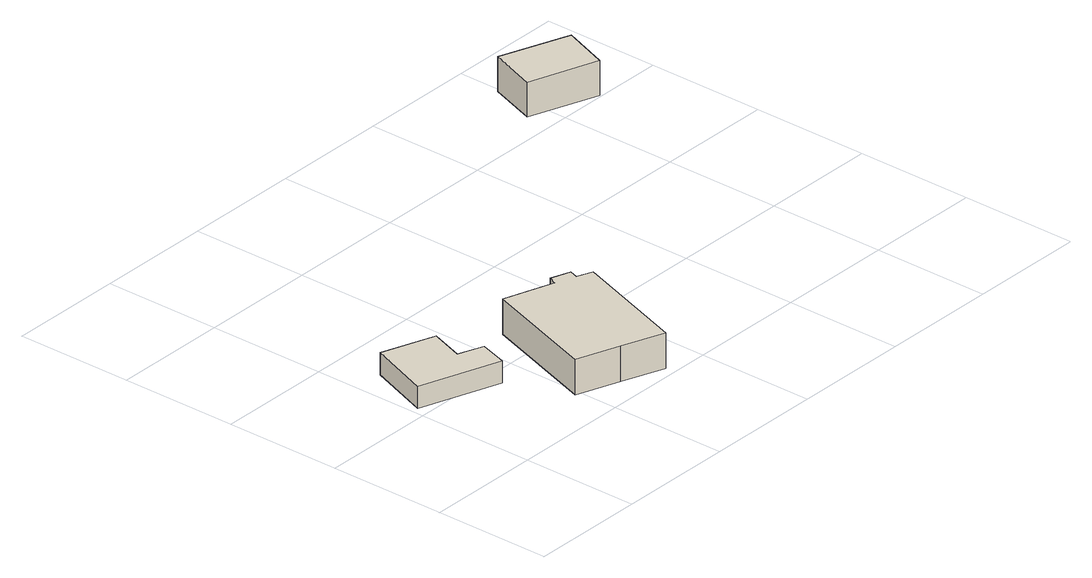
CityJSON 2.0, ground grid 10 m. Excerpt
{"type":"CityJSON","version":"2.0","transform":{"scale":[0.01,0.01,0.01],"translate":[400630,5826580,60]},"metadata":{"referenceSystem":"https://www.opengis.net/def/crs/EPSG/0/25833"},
"CityObjects":{
"building1":{"type":"Building","attributes":{"Gemeindeschluessel":"11000011","BezugspunktDach":"2200","function":"31001_1010","measuredHeight":1.89,"storeysAboveGround":1},"address":[{"country":"Germany","locality":"Berlin","thoroughfareNumber":"48 (1)","thoroughfareName":"Am Ahornweg"}],"geometry":[{"type":"Solid","lod":"1","boundaries":[[[[0,1,2,3,4,5]],[[6,7,8,9,10,11]],[[6,11,5,4]],[[7,6,4,3]],[[8,7,3,2]],[[9,8,2,1]],[[10,9,1,0]],[[11,10,0,5]]]]}]},
"building2":{"type":"Building","attributes":{"Gemeindeschluessel":"11000011","BezugspunktDach":"2200","function":"31001_1010","measuredHeight":3.83,"storeysAboveGround":1},"address":[{"country":"Germany","locality":"Berlin","thoroughfareNumber":"48","thoroughfareName":"Am Ahornweg"}],"geometry":[{"type":"Solid","lod":"1","boundaries":[[[[12,13,14,15,16,17,18,19,20,21]],[[22,23,24,25,26,27,28,29,30,31]],[[22,31,21,20]],[[23,22,20,19]],[[24,23,19,18]],[[25,24,18,17]],[[26,25,17,16]],[[27,26,16,15]],[[28,27,15,14]],[[29,28,14,13]],[[30,29,13,12]],[[31,30,12,21]]]]}]},
"building3":{"type":"Building","attributes":{"Gemeindeschluessel":"11000011","BezugspunktDach":"2200","function":"31001_2523","measuredHeight":2.95,"storeysAboveGround":1},"address":[{"country":"Germany","locality":"Berlin","thoroughfareNumber":"21 (1)","thoroughfareName":"Straße 3"}],"geometry":[{"type":"Solid","lod":"1","boundaries":[[[[32,33,34,35]],[[36,37,38,39]],[[36,39,35,34]],[[37,36,34,33]],[[38,37,33,32]],[[39,38,32,35]]]]}]}
},
"vertices":[
[731,852,284],[811,1090,284],[594,1170,284],[698,1458,284],[249,1614,284],[49,1088,284],[249,1614,95],[698,1458,95],[594,1170,95],[811,1090,95],[731,852,95],[49,1088,95],
[1321,213,386],[1683,85,386],[2021,1066,386],[1890,1117,386],[1914,1190,386],[1747,1246,386],[1718,1178,386],[1659,1198,386],[1293,1318,386],[958,342,386],[1293,1318,85],[1659,1198,85],[1718,1178,85],[1747,1246,85],[1914,1190,85],[1890,1117,85],[2021,1066,85],[1683,85,85],[1321,213,85],[958,342,85],
[4355,2966,428],[4505,3363,428],[3918,3574,428],[3772,3167,428],[3918,3574,133],[4505,3363,133],[4355,2966,133],[3772,3167,133]
]}
